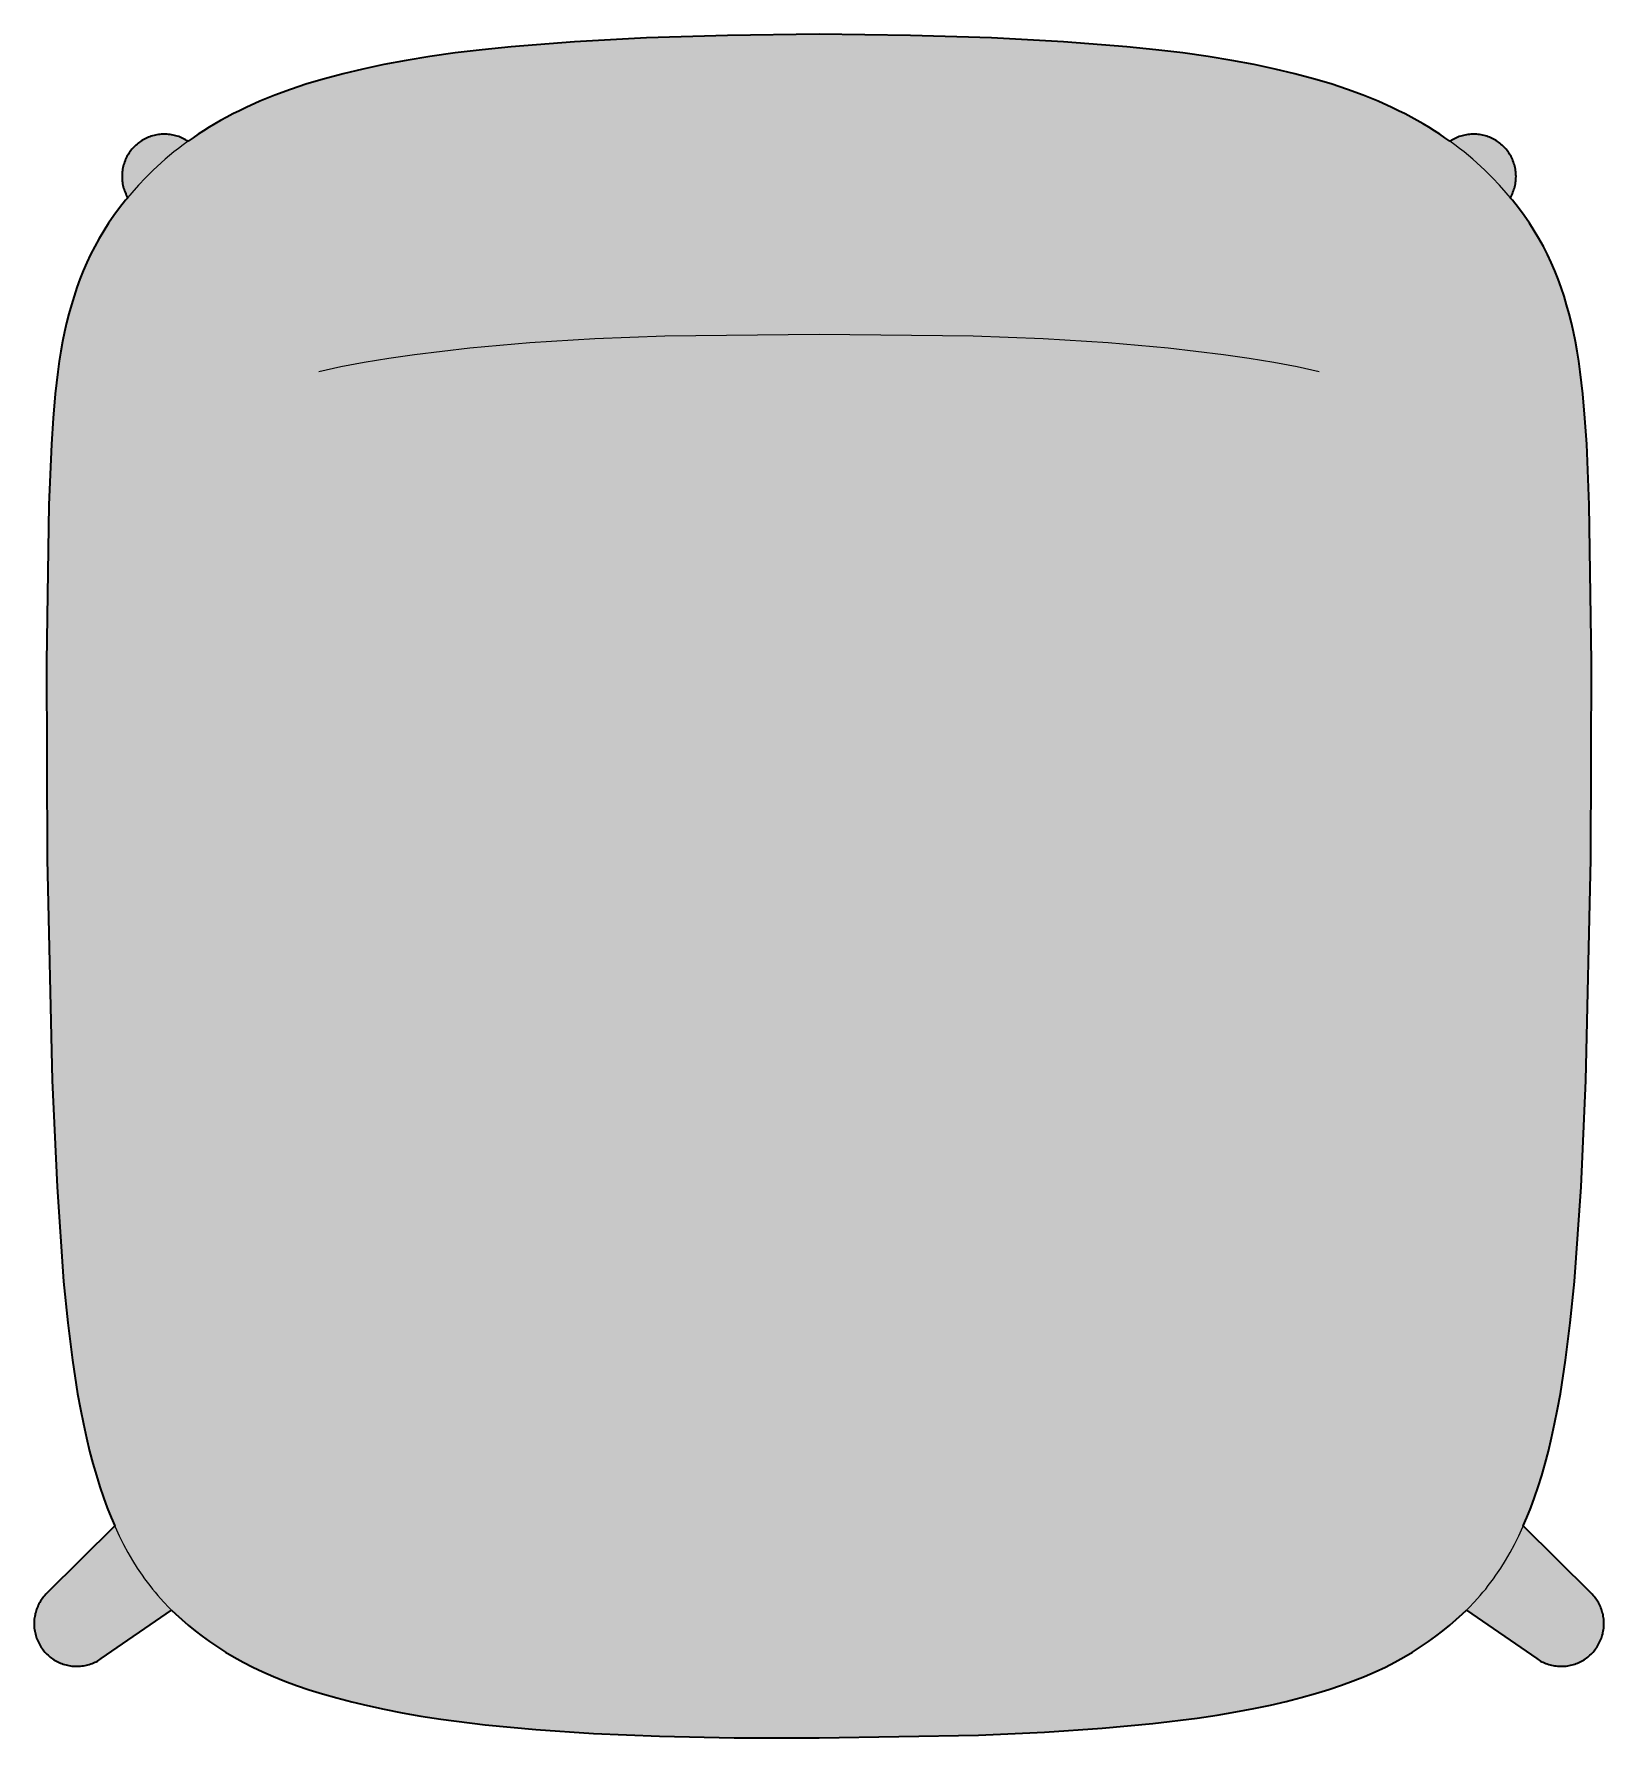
# Model space of a CAD drawing. Header units: millimetres. Extents: x 0 to 1642, y -891 to 765.
# Drawn here: x 140 to 624, y -891 to -366 of the extents above; entities that cross this region are included whole.
import ezdxf

# ---------------------------------------------------------------- set-up
doc = ezdxf.new("R2010")
doc.units = ezdxf.units.MM
doc.layers.add('Blocks', color=7, linetype='Continuous')
doc.layers.add('Blocks$Fill', color=7, linetype='Continuous', true_color=0xffffff)
doc.layers.add('Blocks$Inner', color=7, linetype='Continuous', lineweight=25, true_color=0x007f00)
doc.layers.add('Blocks$Outline', color=7, linetype='Continuous', lineweight=35, true_color=0xff3f3f)

# ---------------------------------------------------------------- blocks, each defined once
blk = doc.blocks.new('Fiber Side Chair Top')
at = {"layer": 'Blocks$Fill'}
blk.add_hatch(color=256, dxfattribs=at).paths.add_polyline_path([(131.69, -544.86), (134.8, -547.76), (136.82, -549.51), (138.93, -551.22), (141.12, -552.9), (143.41, -554.56), (145.8, -556.19), (148.31, -557.79), (150.95, -559.36), (153.74, -560.9), (156.68, -562.41), (159.78, -563.88), (163.07, -565.32), (166.55, -566.72), (170.23, -568.08), (174.12, -569.41), (178.24, -570.7), (182.61, -571.94), (187.22, -573.15), (192.1, -574.31), (197.25, -575.43), (202.72, -576.5), (208.53, -577.52), (214.72, -578.48), (228.38, -580.22), (243.97, -581.69), (261.78, -582.86), (282.07, -583.7), (305.14, -584.18), (331.25, -584.26), (380.42, -583.37), (400.72, -582.47), (418.53, -581.29), (434.12, -579.85), (447.78, -578.17), (453.97, -577.24), (459.78, -576.26), (465.25, -575.23), (470.4, -574.14), (475.28, -573.01), (479.89, -571.83), (484.25, -570.61), (488.38, -569.34), (492.27, -568.03), (495.95, -566.68), (499.43, -565.29), (502.71, -563.86), (505.82, -562.39), (508.76, -560.89), (511.54, -559.35), (514.19, -557.79), (516.7, -556.19), (519.09, -554.56), (521.37, -552.9), (523.57, -551.22), (525.67, -549.51), (527.7, -547.76), (529.65, -545.98), (530.8, -544.86), (552.89, -560.07), (553.27, -560.31), (553.67, -560.54), (554.07, -560.75), (554.48, -560.95), (554.89, -561.13), (555.31, -561.3), (555.74, -561.46), (556.17, -561.6), (556.61, -561.73), (557.05, -561.84), (557.5, -561.94), (557.94, -562.02), (558.39, -562.08), (558.85, -562.13), (559.3, -562.16), (559.75, -562.18), (560.21, -562.18), (560.66, -562.17), (561.12, -562.14), (561.57, -562.09), (562.02, -562.03), (562.47, -561.96), (562.92, -561.87), (563.36, -561.76), (563.8, -561.64), (564.23, -561.5), (564.66, -561.35), (565.08, -561.18), (565.5, -561), (565.91, -560.8), (566.31, -560.59), (566.71, -560.37), (567.1, -560.13), (567.48, -559.88), (567.85, -559.62), (568.21, -559.34), (568.56, -559.05), (568.9, -558.75), (569.23, -558.44), (569.55, -558.12), (569.86, -557.78), (570.16, -557.44), (570.44, -557.08), (570.71, -556.72), (570.97, -556.35), (571.22, -555.96), (571.45, -555.57), (571.67, -555.18), (571.88, -554.77), (572.07, -554.36), (572.25, -553.94), (572.41, -553.51), (572.56, -553.08), (572.69, -552.65), (572.81, -552.21), (572.91, -551.76), (573, -551.32), (573.07, -550.87), (573.12, -550.42), (573.16, -549.96), (573.19, -549.51), (573.2, -549.06), (573.19, -548.6), (573.17, -548.15), (573.13, -547.69), (573.07, -547.24), (573, -546.79), (572.92, -546.35), (572.82, -545.9), (572.7, -545.46), (572.57, -545.03), (572.43, -544.6), (572.27, -544.17), (572.09, -543.75), (571.9, -543.34), (571.7, -542.93), (571.48, -542.53), (571.25, -542.14), (571, -541.76), (570.74, -541.38), (570.47, -541.02), (570.19, -540.66), (569.89, -540.31), (569.59, -539.98), (569.27, -539.65), (548.33, -518.9), (550.63, -513.31), (551.79, -510.15), (552.91, -506.84), (554.01, -503.36), (555.06, -499.69), (556.08, -495.83), (557.06, -491.76), (558, -487.46), (558.9, -482.93), (559.77, -478.16), (561.37, -467.8), (562.82, -456.3), (564.09, -443.54), (566.13, -414.3), (567.58, -381.55), (569.11, -313.35), (569.4, -252.45), (568.65, -204.08), (567.88, -185.4), (567.35, -177.29), (566.7, -169.87), (565.9, -163.04), (565.45, -159.81), (564.95, -156.7), (564.4, -153.69), (563.81, -150.76), (563.16, -147.91), (562.46, -145.12), (561.71, -142.39), (560.89, -139.7), (560.01, -137.06), (559.06, -134.46), (558.04, -131.9), (556.95, -129.37), (555.78, -126.88), (554.52, -124.42), (553.18, -121.99), (551.74, -119.58), (550.21, -117.2), (548.59, -114.83), (546.85, -112.49), (545.02, -110.15), (544.34, -109.35), (544.78, -108.53), (544.97, -108.12), (545.15, -107.7), (545.31, -107.28), (545.46, -106.85), (545.59, -106.41), (545.71, -105.97), (545.81, -105.53), (545.9, -105.08), (545.97, -104.63), (546.03, -104.18), (546.07, -103.73), (546.09, -103.27), (546.1, -102.82), (546.09, -102.36), (546.07, -101.91), (546.03, -101.46), (545.97, -101), (545.9, -100.55), (545.82, -100.11), (545.72, -99.66), (545.6, -99.22), (545.47, -98.79), (545.32, -98.36), (545.15, -97.93), (544.98, -97.51), (544.79, -97.1), (544.58, -96.7), (544.36, -96.3), (544.13, -95.91), (543.88, -95.53), (543.62, -95.15), (543.34, -94.79), (543.06, -94.43), (542.76, -94.09), (542.45, -93.76), (542.13, -93.43), (541.8, -93.12), (541.45, -92.82), (541.1, -92.54), (540.74, -92.26), (540.36, -92), (539.98, -91.75), (539.59, -91.52), (539.2, -91.3), (538.79, -91.09), (538.38, -90.9), (537.96, -90.72), (537.54, -90.55), (537.11, -90.4), (536.67, -90.27), (536.23, -90.15), (535.79, -90.05), (535.34, -89.96), (534.89, -89.89), (534.44, -89.83), (533.99, -89.79), (533.53, -89.77), (533.08, -89.76), (532.62, -89.77), (532.17, -89.79), (531.71, -89.83), (531.26, -89.88), (530.81, -89.95), (530.37, -90.04), (529.92, -90.14), (529.48, -90.26), (529.05, -90.39), (528.62, -90.53), (528.19, -90.7), (527.77, -90.87), (527.36, -91.07), (526.95, -91.27), (526.55, -91.49), (526.16, -91.72), (525.78, -91.97), (522.6, -89.77), (520.95, -88.7), (519.25, -87.65), (517.49, -86.6), (515.68, -85.56), (513.82, -84.54), (511.89, -83.53), (509.91, -82.54), (507.86, -81.56), (503.58, -79.64), (499.03, -77.79), (494.2, -76.01), (489.09, -74.3), (483.67, -72.68), (477.94, -71.14), (471.85, -69.68), (465.39, -68.31), (458.51, -67.03), (451.18, -65.84), (443.37, -64.74), (435.04, -63.73), (426.16, -62.81), (406.62, -61.26), (384.46, -60.09), (359.43, -59.3), (331.25, -58.91), (278.03, -60.09), (255.88, -61.26), (236.33, -62.81), (227.46, -63.73), (219.13, -64.74), (211.32, -65.84), (203.99, -67.03), (197.11, -68.31), (190.64, -69.68), (184.56, -71.14), (178.83, -72.68), (173.41, -74.3), (168.29, -76.01), (163.47, -77.79), (158.92, -79.64), (154.63, -81.56), (152.59, -82.54), (150.6, -83.53), (148.68, -84.54), (146.81, -85.56), (145, -86.6), (143.25, -87.65), (141.55, -88.7), (139.9, -89.77), (138.3, -90.85), (136.72, -91.97), (136.33, -91.72), (135.94, -91.49), (135.54, -91.27), (135.14, -91.07), (134.73, -90.87), (134.31, -90.7), (133.88, -90.53), (133.45, -90.39), (133.01, -90.26), (132.57, -90.14), (132.13, -90.04), (131.68, -89.95), (131.23, -89.88), (130.78, -89.83), (130.33, -89.79), (129.87, -89.77), (129.42, -89.76), (128.96, -89.77), (128.51, -89.79), (128.06, -89.83), (127.61, -89.89), (127.16, -89.96), (126.71, -90.05), (126.27, -90.15), (125.83, -90.27), (125.39, -90.4), (124.96, -90.55), (124.54, -90.72), (124.12, -90.9), (123.71, -91.09), (123.3, -91.3), (122.9, -91.52), (122.51, -91.75), (122.13, -92), (121.76, -92.26), (121.4, -92.54), (121.04, -92.82), (120.7, -93.12), (120.37, -93.43), (120.05, -93.76), (119.74, -94.09), (119.44, -94.43), (119.15, -94.79), (118.88, -95.15), (118.62, -95.53), (118.37, -95.91), (118.14, -96.3), (117.92, -96.7), (117.71, -97.1), (117.52, -97.51), (117.34, -97.93), (117.18, -98.36), (117.03, -98.79), (116.9, -99.22), (116.78, -99.66), (116.68, -100.11), (116.59, -100.55), (116.52, -101), (116.47, -101.46), (116.43, -101.91), (116.4, -102.36), (116.4, -102.82), (116.41, -103.27), (116.43, -103.73), (116.47, -104.18), (116.53, -104.63), (116.6, -105.08), (116.68, -105.53), (116.79, -105.97), (116.91, -106.41), (117.04, -106.85), (117.19, -107.28), (117.35, -107.7), (117.53, -108.12), (117.72, -108.53), (117.93, -108.94), (118.15, -109.35), (115.64, -112.49), (113.91, -114.83), (112.28, -117.2), (110.75, -119.58), (109.32, -121.99), (107.98, -124.42), (106.72, -126.88), (105.55, -129.37), (104.45, -131.9), (103.43, -134.46), (102.49, -137.06), (101.61, -139.7), (100.79, -142.39), (100.04, -145.12), (99.34, -147.91), (98.69, -150.76), (98.1, -153.69), (97.55, -156.7), (97.05, -159.81), (96.59, -163.04), (95.8, -169.87), (95.15, -177.29), (94.62, -185.4), (93.85, -204.08), (93.09, -252.45), (93.38, -313.35), (94.92, -381.55), (96.37, -414.3), (98.41, -443.54), (99.68, -456.3), (101.12, -467.8), (102.73, -478.16), (103.59, -482.93), (104.5, -487.46), (105.44, -491.76), (106.42, -495.83), (107.44, -499.69), (108.49, -503.36), (109.58, -506.84), (110.71, -510.15), (111.87, -513.31), (113.07, -516.32), (114.17, -518.9), (92.91, -539.98), (92.6, -540.31), (92.31, -540.66), (92.02, -541.02), (91.75, -541.38), (91.49, -541.76), (91.25, -542.14), (91.02, -542.53), (90.8, -542.93), (90.6, -543.34), (90.41, -543.75), (90.23, -544.17), (90.07, -544.6), (89.92, -545.03), (89.79, -545.46), (89.68, -545.9), (89.58, -546.35), (89.49, -546.79), (89.42, -547.24), (89.37, -547.69), (89.33, -548.15), (89.31, -548.6), (89.3, -549.06), (89.31, -549.51), (89.33, -549.96), (89.37, -550.42), (89.43, -550.87), (89.5, -551.32), (89.59, -551.76), (89.69, -552.21), (89.81, -552.65), (89.94, -553.08), (90.09, -553.51), (90.25, -553.94), (90.43, -554.36), (90.62, -554.77), (90.82, -555.18), (91.04, -555.57), (91.28, -555.96), (91.52, -556.35), (91.78, -556.72), (92.05, -557.08), (92.34, -557.44), (92.64, -557.78), (92.94, -558.12), (93.26, -558.44), (93.6, -558.75), (93.94, -559.05), (94.29, -559.34), (94.65, -559.62), (95.02, -559.88), (95.4, -560.13), (95.79, -560.37), (96.18, -560.59), (96.59, -560.8), (97, -561), (97.42, -561.18), (97.84, -561.35), (98.27, -561.5), (98.7, -561.64), (99.14, -561.76), (99.58, -561.87), (100.03, -561.96), (100.48, -562.03), (100.93, -562.09), (101.38, -562.14), (101.83, -562.17), (102.29, -562.18), (102.74, -562.18), (103.2, -562.16), (103.65, -562.13), (104.1, -562.08), (104.55, -562.02), (105, -561.94), (105.45, -561.84), (105.89, -561.73), (106.32, -561.6), (106.76, -561.46), (107.18, -561.3), (107.6, -561.13), (108.02, -560.95), (108.43, -560.75), (108.83, -560.54), (109.22, -560.31), (109.61, -560.07), (109.99, -559.81)], flags=0)
at = {"layer": 'Blocks$Inner'}
blk.add_lwpolyline([(331.25, -58.91), (303.07, -59.3), (278.03, -60.09), (255.88, -61.26), (236.33, -62.81), (227.46, -63.73), (219.13, -64.74), (211.32, -65.84), (203.99, -67.03), (197.11, -68.31), (190.64, -69.68), (184.56, -71.14), (178.83, -72.68), (173.41, -74.3), (168.29, -76.01), (163.47, -77.79), (158.92, -79.64), (154.63, -81.56), (152.59, -82.54), (150.6, -83.53), (148.68, -84.54), (146.81, -85.56), (145, -86.6), (143.25, -87.65), (141.55, -88.7), (139.9, -89.77), (138.3, -90.85), (136.76, -91.94), (135.26, -93.04), (133.81, -94.14), (132.4, -95.26), (131.03, -96.38), (129.71, -97.5), (128.43, -98.64), (125.97, -100.92), (123.66, -103.21), (121.48, -105.52), (119.42, -107.83), (117.48, -110.15), (115.64, -112.49), (113.91, -114.83), (112.28, -117.2), (110.75, -119.58), (109.32, -121.99), (107.98, -124.42), (106.72, -126.88), (105.55, -129.37), (104.45, -131.9), (103.43, -134.46), (102.49, -137.06), (101.61, -139.7), (100.79, -142.39), (100.04, -145.12), (99.34, -147.91), (98.69, -150.76), (98.1, -153.69), (97.55, -156.7), (97.05, -159.81), (96.59, -163.04), (95.8, -169.87), (95.15, -177.29), (94.62, -185.4), (93.85, -204.08), (93.09, -252.45), (93.38, -313.35), (94.92, -381.55), (96.37, -414.3), (98.41, -443.54), (99.68, -456.3), (101.12, -467.8), (102.73, -478.16), (103.59, -482.93), (104.5, -487.46), (105.44, -491.76), (106.42, -495.83), (107.44, -499.69), (108.49, -503.36), (109.58, -506.84), (110.71, -510.15), (111.87, -513.31), (113.07, -516.32), (114.3, -519.2), (115.57, -521.96), (116.88, -524.6), (118.23, -527.13), (119.63, -529.55), (121.08, -531.88), (122.58, -534.11), (123.35, -535.2), (124.13, -536.27), (124.93, -537.31), (125.75, -538.34), (126.58, -539.35), (127.42, -540.34), (129.16, -542.28), (130.97, -544.16), (132.85, -545.98), (134.8, -547.76), (136.82, -549.51), (138.93, -551.22), (141.12, -552.9), (143.41, -554.56), (145.8, -556.19), (148.31, -557.79), (150.95, -559.36), (153.74, -560.9), (156.68, -562.41), (159.78, -563.88), (163.07, -565.32), (166.55, -566.72), (170.23, -568.08), (174.12, -569.41), (178.24, -570.7), (182.61, -571.94), (187.22, -573.15), (192.1, -574.31), (197.25, -575.43), (202.72, -576.5), (208.53, -577.52), (214.72, -578.48), (228.38, -580.22), (243.97, -581.69), (261.78, -582.86), (282.07, -583.7), (305.14, -584.18), (331.25, -584.26), (380.42, -583.37), (400.72, -582.47), (418.53, -581.29), (434.12, -579.85), (447.78, -578.17), (453.97, -577.24), (459.78, -576.26), (465.25, -575.23), (470.4, -574.14), (475.28, -573.01), (479.89, -571.83), (484.25, -570.61), (488.38, -569.34), (492.27, -568.03), (495.95, -566.68), (499.43, -565.29), (502.71, -563.86), (505.82, -562.39), (508.76, -560.89), (511.54, -559.35), (514.19, -557.79), (516.7, -556.19), (519.09, -554.56), (521.37, -552.9), (523.57, -551.22), (525.67, -549.51), (527.7, -547.76), (529.65, -545.98), (531.53, -544.16), (533.33, -542.28), (535.07, -540.34), (535.92, -539.35), (536.75, -538.34), (537.56, -537.31), (538.36, -536.27), (539.15, -535.2), (539.92, -534.11), (541.42, -531.88), (542.87, -529.55), (544.27, -527.13), (545.62, -524.6), (546.93, -521.96), (548.2, -519.2), (549.43, -516.32), (550.63, -513.31), (551.79, -510.15), (552.91, -506.84), (554.01, -503.36), (555.06, -499.69), (556.08, -495.83), (557.06, -491.76), (558, -487.46), (558.9, -482.93), (559.77, -478.16), (561.37, -467.8), (562.82, -456.3), (564.09, -443.54), (566.13, -414.3), (567.58, -381.55), (569.11, -313.35), (569.4, -252.45), (568.65, -204.08), (567.88, -185.4), (567.35, -177.29), (566.7, -169.87), (565.9, -163.04), (565.45, -159.81), (564.95, -156.7), (564.4, -153.69), (563.81, -150.76), (563.16, -147.91), (562.46, -145.12), (561.71, -142.39), (560.89, -139.7), (560.01, -137.06), (559.06, -134.46), (558.04, -131.9), (556.95, -129.37), (555.78, -126.88), (554.52, -124.42), (553.18, -121.99), (551.74, -119.58), (550.21, -117.2), (548.59, -114.83), (546.85, -112.49), (545.02, -110.15), (543.07, -107.83), (541.01, -105.52), (538.83, -103.21), (536.52, -100.92), (534.07, -98.64), (532.79, -97.5), (531.46, -96.38), (530.1, -95.26), (528.69, -94.14), (527.24, -93.04), (525.74, -91.94), (524.19, -90.85), (522.6, -89.77), (520.95, -88.7), (519.25, -87.65), (517.49, -86.6), (515.68, -85.56), (513.82, -84.54), (511.89, -83.53), (509.91, -82.54), (507.86, -81.56), (503.58, -79.64), (499.03, -77.79), (494.2, -76.01), (489.09, -74.3), (483.67, -72.68), (477.94, -71.14), (471.85, -69.68), (465.39, -68.31), (458.51, -67.03), (451.18, -65.84), (443.37, -64.74), (435.04, -63.73), (426.16, -62.81), (406.62, -61.26), (384.46, -60.09), (359.43, -59.3)], close=True, dxfattribs=at)
for points in [[(136.72, -91.97), (136.33, -91.72), (135.94, -91.49), (135.54, -91.27), (135.14, -91.07), (134.73, -90.87), (134.31, -90.7), (133.88, -90.53), (133.45, -90.39), (133.01, -90.26), (132.57, -90.14), (132.13, -90.04), (131.68, -89.95), (131.23, -89.88), (130.78, -89.83), (130.33, -89.79), (129.87, -89.77), (129.42, -89.76), (128.96, -89.77), (128.51, -89.79), (128.06, -89.83), (127.61, -89.89), (127.16, -89.96), (126.71, -90.05), (126.27, -90.15), (125.83, -90.27), (125.39, -90.4), (124.96, -90.55), (124.54, -90.72), (124.12, -90.9), (123.71, -91.09), (123.3, -91.3), (122.9, -91.52), (122.51, -91.75), (122.13, -92), (121.76, -92.26), (121.4, -92.54), (121.04, -92.82), (120.7, -93.12), (120.37, -93.43), (120.05, -93.76), (119.74, -94.09), (119.44, -94.43), (119.15, -94.79), (118.88, -95.15), (118.62, -95.53), (118.37, -95.91), (118.14, -96.3), (117.92, -96.7), (117.71, -97.1), (117.52, -97.51), (117.34, -97.93), (117.18, -98.36), (117.03, -98.79), (116.9, -99.22), (116.78, -99.66), (116.68, -100.11), (116.59, -100.55), (116.52, -101), (116.47, -101.46), (116.43, -101.91), (116.4, -102.36), (116.4, -102.82), (116.41, -103.27), (116.43, -103.73), (116.47, -104.18), (116.53, -104.63), (116.6, -105.08), (116.68, -105.53), (116.79, -105.97), (116.91, -106.41), (117.04, -106.85), (117.19, -107.28), (117.35, -107.7), (117.53, -108.12), (117.72, -108.53), (117.93, -108.94), (118.15, -109.35)], [(525.78, -91.97), (526.16, -91.72), (526.55, -91.49), (526.95, -91.27), (527.36, -91.07), (527.77, -90.87), (528.19, -90.7), (528.62, -90.53), (529.05, -90.39), (529.48, -90.26), (529.92, -90.14), (530.37, -90.04), (530.81, -89.95), (531.26, -89.88), (531.71, -89.83), (532.17, -89.79), (532.62, -89.77), (533.08, -89.76), (533.53, -89.77), (533.99, -89.79), (534.44, -89.83), (534.89, -89.89), (535.34, -89.96), (535.79, -90.05), (536.23, -90.15), (536.67, -90.27), (537.11, -90.4), (537.54, -90.55), (537.96, -90.72), (538.38, -90.9), (538.79, -91.09), (539.2, -91.3), (539.59, -91.52), (539.98, -91.75), (540.36, -92), (540.74, -92.26), (541.1, -92.54), (541.45, -92.82), (541.8, -93.12), (542.13, -93.43), (542.45, -93.76), (542.76, -94.09), (543.06, -94.43), (543.34, -94.79), (543.62, -95.15), (543.88, -95.53), (544.13, -95.91), (544.36, -96.3), (544.58, -96.7), (544.79, -97.1), (544.98, -97.51), (545.15, -97.93), (545.32, -98.36), (545.47, -98.79), (545.6, -99.22), (545.72, -99.66), (545.82, -100.11), (545.9, -100.55), (545.97, -101), (546.03, -101.46), (546.07, -101.91), (546.09, -102.36), (546.1, -102.82), (546.09, -103.27), (546.07, -103.73), (546.03, -104.18), (545.97, -104.63), (545.9, -105.08), (545.81, -105.53), (545.71, -105.97), (545.59, -106.41), (545.46, -106.85), (545.31, -107.28), (545.15, -107.7), (544.97, -108.12), (544.78, -108.53), (544.57, -108.94), (544.34, -109.35)], [(177.07, -162.9), (183.89, -161.45), (191.08, -160.09), (198.65, -158.84), (206.6, -157.68), (223.62, -155.67), (242.14, -154.04), (262.16, -152.81), (283.69, -151.98), (331.25, -151.48), (378.81, -151.98), (400.34, -152.81), (420.36, -154.04), (438.88, -155.67), (455.9, -157.68), (463.85, -158.84), (471.42, -160.09), (478.61, -161.45), (485.43, -162.9)], [(114.17, -518.9), (93.23, -539.65), (92.91, -539.98), (92.6, -540.31), (92.31, -540.66), (92.02, -541.02), (91.75, -541.38), (91.49, -541.76), (91.25, -542.14), (91.02, -542.53), (90.8, -542.93), (90.6, -543.34), (90.41, -543.75), (90.23, -544.17), (90.07, -544.6), (89.92, -545.03), (89.79, -545.46), (89.68, -545.9), (89.58, -546.35), (89.49, -546.79), (89.42, -547.24), (89.37, -547.69), (89.33, -548.15), (89.31, -548.6), (89.3, -549.06), (89.31, -549.51), (89.33, -549.96), (89.37, -550.42), (89.43, -550.87), (89.5, -551.32), (89.59, -551.76), (89.69, -552.21), (89.81, -552.65), (89.94, -553.08), (90.09, -553.51), (90.25, -553.94), (90.43, -554.36), (90.62, -554.77), (90.82, -555.18), (91.04, -555.57), (91.28, -555.96), (91.52, -556.35), (91.78, -556.72), (92.05, -557.08), (92.34, -557.44), (92.64, -557.78), (92.94, -558.12), (93.26, -558.44), (93.6, -558.75), (93.94, -559.05), (94.29, -559.34), (94.65, -559.62), (95.02, -559.88), (95.4, -560.13), (95.79, -560.37), (96.18, -560.59), (96.59, -560.8), (97, -561), (97.42, -561.18), (97.84, -561.35), (98.27, -561.5), (98.7, -561.64), (99.14, -561.76), (99.58, -561.87), (100.03, -561.96), (100.48, -562.03), (100.93, -562.09), (101.38, -562.14), (101.83, -562.17), (102.29, -562.18), (102.74, -562.18), (103.2, -562.16), (103.65, -562.13), (104.1, -562.08), (104.55, -562.02), (105, -561.94), (105.45, -561.84), (105.89, -561.73), (106.32, -561.6), (106.76, -561.46), (107.18, -561.3), (107.6, -561.13), (108.02, -560.95), (108.43, -560.75), (108.83, -560.54), (109.22, -560.31), (109.61, -560.07), (109.99, -559.81), (131.69, -544.86)], [(548.33, -518.9), (569.27, -539.65), (569.59, -539.98), (569.89, -540.31), (570.19, -540.66), (570.47, -541.02), (570.74, -541.38), (571, -541.76), (571.25, -542.14), (571.48, -542.53), (571.7, -542.93), (571.9, -543.34), (572.09, -543.75), (572.27, -544.17), (572.43, -544.6), (572.57, -545.03), (572.7, -545.46), (572.82, -545.9), (572.92, -546.35), (573, -546.79), (573.07, -547.24), (573.13, -547.69), (573.17, -548.15), (573.19, -548.6), (573.2, -549.06), (573.19, -549.51), (573.16, -549.96), (573.12, -550.42), (573.07, -550.87), (573, -551.32), (572.91, -551.76), (572.81, -552.21), (572.69, -552.65), (572.56, -553.08), (572.41, -553.51), (572.25, -553.94), (572.07, -554.36), (571.88, -554.77), (571.67, -555.18), (571.45, -555.57), (571.22, -555.96), (570.97, -556.35), (570.71, -556.72), (570.44, -557.08), (570.16, -557.44), (569.86, -557.78), (569.55, -558.12), (569.23, -558.44), (568.9, -558.75), (568.56, -559.05), (568.21, -559.34), (567.85, -559.62), (567.48, -559.88), (567.1, -560.13), (566.71, -560.37), (566.31, -560.59), (565.91, -560.8), (565.5, -561), (565.08, -561.18), (564.66, -561.35), (564.23, -561.5), (563.8, -561.64), (563.36, -561.76), (562.92, -561.87), (562.47, -561.96), (562.02, -562.03), (561.57, -562.09), (561.12, -562.14), (560.66, -562.17), (560.21, -562.18), (559.75, -562.18), (559.3, -562.16), (558.85, -562.13), (558.39, -562.08), (557.94, -562.02), (557.5, -561.94), (557.05, -561.84), (556.61, -561.73), (556.17, -561.6), (555.74, -561.46), (555.31, -561.3), (554.89, -561.13), (554.48, -560.95), (554.07, -560.75), (553.67, -560.54), (553.27, -560.31), (552.89, -560.07), (552.51, -559.81), (530.8, -544.86)]]:
    blk.add_lwpolyline(points, dxfattribs=at)
at = {"layer": 'Blocks$Outline'}
for points in [[(331.25, -58.91), (303.07, -59.3), (278.03, -60.09), (255.88, -61.26), (236.33, -62.81), (227.46, -63.73), (219.13, -64.74), (211.32, -65.84), (203.99, -67.03), (197.11, -68.31), (190.64, -69.68), (184.56, -71.14), (178.83, -72.68), (173.41, -74.3), (168.29, -76.01), (163.47, -77.79), (158.92, -79.64), (154.63, -81.56), (152.59, -82.54), (150.6, -83.53), (148.68, -84.54), (146.81, -85.56), (145, -86.6), (143.25, -87.65), (141.55, -88.7), (139.9, -89.77), (138.3, -90.85), (136.76, -91.94), (136.72, -91.97)], [(525.78, -91.97), (525.74, -91.94), (524.19, -90.85), (522.6, -89.77), (520.95, -88.7), (519.25, -87.65), (517.49, -86.6), (515.68, -85.56), (513.82, -84.54), (511.89, -83.53), (509.91, -82.54), (507.86, -81.56), (503.58, -79.64), (499.03, -77.79), (494.2, -76.01), (489.09, -74.3), (483.67, -72.68), (477.94, -71.14), (471.85, -69.68), (465.39, -68.31), (458.51, -67.03), (451.18, -65.84), (443.37, -64.74), (435.04, -63.73), (426.16, -62.81), (406.62, -61.26), (384.46, -60.09), (359.43, -59.3), (331.25, -58.91)], [(136.72, -91.97), (136.33, -91.72), (135.94, -91.49), (135.54, -91.27), (135.14, -91.07), (134.73, -90.87), (134.31, -90.7), (133.88, -90.53), (133.45, -90.39), (133.01, -90.26), (132.57, -90.14), (132.13, -90.04), (131.68, -89.95), (131.23, -89.88), (130.78, -89.83), (130.33, -89.79), (129.87, -89.77), (129.42, -89.76), (128.96, -89.77), (128.51, -89.79), (128.06, -89.83), (127.61, -89.89), (127.16, -89.96), (126.71, -90.05), (126.27, -90.15), (125.83, -90.27), (125.39, -90.4), (124.96, -90.55), (124.54, -90.72), (124.12, -90.9), (123.71, -91.09), (123.3, -91.3), (122.9, -91.52), (122.51, -91.75), (122.13, -92), (121.76, -92.26), (121.4, -92.54), (121.04, -92.82), (120.7, -93.12), (120.37, -93.43), (120.05, -93.76), (119.74, -94.09), (119.44, -94.43), (119.15, -94.79), (118.88, -95.15), (118.62, -95.53), (118.37, -95.91), (118.14, -96.3), (117.92, -96.7), (117.71, -97.1), (117.52, -97.51), (117.34, -97.93), (117.18, -98.36), (117.03, -98.79), (116.9, -99.22), (116.78, -99.66), (116.68, -100.11), (116.59, -100.55), (116.52, -101), (116.47, -101.46), (116.43, -101.91), (116.4, -102.36), (116.4, -102.82), (116.41, -103.27), (116.43, -103.73), (116.47, -104.18), (116.53, -104.63), (116.6, -105.08), (116.68, -105.53), (116.79, -105.97), (116.91, -106.41), (117.04, -106.85), (117.19, -107.28), (117.35, -107.7), (117.53, -108.12), (117.72, -108.53), (117.93, -108.94), (118.15, -109.35)], [(544.34, -109.35), (544.57, -108.94), (544.78, -108.53), (544.97, -108.12), (545.15, -107.7), (545.31, -107.28), (545.46, -106.85), (545.59, -106.41), (545.71, -105.97), (545.81, -105.53), (545.9, -105.08), (545.97, -104.63), (546.03, -104.18), (546.07, -103.73), (546.09, -103.27), (546.1, -102.82), (546.09, -102.36), (546.07, -101.91), (546.03, -101.46), (545.97, -101), (545.9, -100.55), (545.82, -100.11), (545.72, -99.66), (545.6, -99.22), (545.47, -98.79), (545.32, -98.36), (545.15, -97.93), (544.98, -97.51), (544.79, -97.1), (544.58, -96.7), (544.36, -96.3), (544.13, -95.91), (543.88, -95.53), (543.62, -95.15), (543.34, -94.79), (543.06, -94.43), (542.76, -94.09), (542.45, -93.76), (542.13, -93.43), (541.8, -93.12), (541.45, -92.82), (541.1, -92.54), (540.74, -92.26), (540.36, -92), (539.98, -91.75), (539.59, -91.52), (539.2, -91.3), (538.79, -91.09), (538.38, -90.9), (537.96, -90.72), (537.54, -90.55), (537.11, -90.4), (536.67, -90.27), (536.23, -90.15), (535.79, -90.05), (535.34, -89.96), (534.89, -89.89), (534.44, -89.83), (533.99, -89.79), (533.53, -89.77), (533.08, -89.76), (532.62, -89.77), (532.17, -89.79), (531.71, -89.83), (531.26, -89.88), (530.81, -89.95), (530.37, -90.04), (529.92, -90.14), (529.48, -90.26), (529.05, -90.39), (528.62, -90.53), (528.19, -90.7), (527.77, -90.87), (527.36, -91.07), (526.95, -91.27), (526.55, -91.49), (526.16, -91.72), (525.78, -91.97)], [(118.15, -109.35), (117.48, -110.15), (115.64, -112.49), (113.91, -114.83), (112.28, -117.2), (110.75, -119.58), (109.32, -121.99), (107.98, -124.42), (106.72, -126.88), (105.55, -129.37), (104.45, -131.9), (103.43, -134.46), (102.49, -137.06), (101.61, -139.7), (100.79, -142.39), (100.04, -145.12), (99.34, -147.91), (98.69, -150.76), (98.1, -153.69), (97.55, -156.7), (97.05, -159.81), (96.59, -163.04), (95.8, -169.87), (95.15, -177.29), (94.62, -185.4), (93.85, -204.08), (93.09, -252.45), (93.38, -313.35), (94.92, -381.55), (96.37, -414.3), (98.41, -443.54), (99.68, -456.3), (101.12, -467.8), (102.73, -478.16), (103.59, -482.93), (104.5, -487.46), (105.44, -491.76), (106.42, -495.83), (107.44, -499.69), (108.49, -503.36), (109.58, -506.84), (110.71, -510.15), (111.87, -513.31), (113.07, -516.32), (114.17, -518.9)], [(548.33, -518.9), (549.43, -516.32), (550.63, -513.31), (551.79, -510.15), (552.91, -506.84), (554.01, -503.36), (555.06, -499.69), (556.08, -495.83), (557.06, -491.76), (558, -487.46), (558.9, -482.93), (559.77, -478.16), (561.37, -467.8), (562.82, -456.3), (564.09, -443.54), (566.13, -414.3), (567.58, -381.55), (569.11, -313.35), (569.4, -252.45), (568.65, -204.08), (567.88, -185.4), (567.35, -177.29), (566.7, -169.87), (565.9, -163.04), (565.45, -159.81), (564.95, -156.7), (564.4, -153.69), (563.81, -150.76), (563.16, -147.91), (562.46, -145.12), (561.71, -142.39), (560.89, -139.7), (560.01, -137.06), (559.06, -134.46), (558.04, -131.9), (556.95, -129.37), (555.78, -126.88), (554.52, -124.42), (553.18, -121.99), (551.74, -119.58), (550.21, -117.2), (548.59, -114.83), (546.85, -112.49), (545.02, -110.15), (544.34, -109.35)], [(114.17, -518.9), (93.23, -539.65), (92.91, -539.98), (92.6, -540.31), (92.31, -540.66), (92.02, -541.02), (91.75, -541.38), (91.49, -541.76), (91.25, -542.14), (91.02, -542.53), (90.8, -542.93), (90.6, -543.34), (90.41, -543.75), (90.23, -544.17), (90.07, -544.6), (89.92, -545.03), (89.79, -545.46), (89.68, -545.9), (89.58, -546.35), (89.49, -546.79), (89.42, -547.24), (89.37, -547.69), (89.33, -548.15), (89.31, -548.6), (89.3, -549.06), (89.31, -549.51), (89.33, -549.96), (89.37, -550.42), (89.43, -550.87), (89.5, -551.32), (89.59, -551.76), (89.69, -552.21), (89.81, -552.65), (89.94, -553.08), (90.09, -553.51), (90.25, -553.94), (90.43, -554.36), (90.62, -554.77), (90.82, -555.18), (91.04, -555.57), (91.28, -555.96), (91.52, -556.35), (91.78, -556.72), (92.05, -557.08), (92.34, -557.44), (92.64, -557.78), (92.94, -558.12), (93.26, -558.44), (93.6, -558.75), (93.94, -559.05), (94.29, -559.34), (94.65, -559.62), (95.02, -559.88), (95.4, -560.13), (95.79, -560.37), (96.18, -560.59), (96.59, -560.8), (97, -561), (97.42, -561.18), (97.84, -561.35), (98.27, -561.5), (98.7, -561.64), (99.14, -561.76), (99.58, -561.87), (100.03, -561.96), (100.48, -562.03), (100.93, -562.09), (101.38, -562.14), (101.83, -562.17), (102.29, -562.18), (102.74, -562.18), (103.2, -562.16), (103.65, -562.13), (104.1, -562.08), (104.55, -562.02), (105, -561.94), (105.45, -561.84), (105.89, -561.73), (106.32, -561.6), (106.76, -561.46), (107.18, -561.3), (107.6, -561.13), (108.02, -560.95), (108.43, -560.75), (108.83, -560.54), (109.22, -560.31), (109.61, -560.07), (109.99, -559.81), (131.69, -544.86)], [(530.8, -544.86), (552.51, -559.81), (552.89, -560.07), (553.27, -560.31), (553.67, -560.54), (554.07, -560.75), (554.48, -560.95), (554.89, -561.13), (555.31, -561.3), (555.74, -561.46), (556.17, -561.6), (556.61, -561.73), (557.05, -561.84), (557.5, -561.94), (557.94, -562.02), (558.39, -562.08), (558.85, -562.13), (559.3, -562.16), (559.75, -562.18), (560.21, -562.18), (560.66, -562.17), (561.12, -562.14), (561.57, -562.09), (562.02, -562.03), (562.47, -561.96), (562.92, -561.87), (563.36, -561.76), (563.8, -561.64), (564.23, -561.5), (564.66, -561.35), (565.08, -561.18), (565.5, -561), (565.91, -560.8), (566.31, -560.59), (566.71, -560.37), (567.1, -560.13), (567.48, -559.88), (567.85, -559.62), (568.21, -559.34), (568.56, -559.05), (568.9, -558.75), (569.23, -558.44), (569.55, -558.12), (569.86, -557.78), (570.16, -557.44), (570.44, -557.08), (570.71, -556.72), (570.97, -556.35), (571.22, -555.96), (571.45, -555.57), (571.67, -555.18), (571.88, -554.77), (572.07, -554.36), (572.25, -553.94), (572.41, -553.51), (572.56, -553.08), (572.69, -552.65), (572.81, -552.21), (572.91, -551.76), (573, -551.32), (573.07, -550.87), (573.12, -550.42), (573.16, -549.96), (573.19, -549.51), (573.2, -549.06), (573.19, -548.6), (573.17, -548.15), (573.13, -547.69), (573.07, -547.24), (573, -546.79), (572.92, -546.35), (572.82, -545.9), (572.7, -545.46), (572.57, -545.03), (572.43, -544.6), (572.27, -544.17), (572.09, -543.75), (571.9, -543.34), (571.7, -542.93), (571.48, -542.53), (571.25, -542.14), (571, -541.76), (570.74, -541.38), (570.47, -541.02), (570.19, -540.66), (569.89, -540.31), (569.59, -539.98), (569.27, -539.65), (548.33, -518.9)], [(131.69, -544.86), (132.85, -545.98), (134.8, -547.76), (136.82, -549.51), (138.93, -551.22), (141.12, -552.9), (143.41, -554.56), (145.8, -556.19), (148.31, -557.79), (150.95, -559.36), (153.74, -560.9), (156.68, -562.41), (159.78, -563.88), (163.07, -565.32), (166.55, -566.72), (170.23, -568.08), (174.12, -569.41), (178.24, -570.7), (182.61, -571.94), (187.22, -573.15), (192.1, -574.31), (197.25, -575.43), (202.72, -576.5), (208.53, -577.52), (214.72, -578.48), (228.38, -580.22), (243.97, -581.69), (261.78, -582.86), (282.07, -583.7), (305.14, -584.18), (331.25, -584.26), (380.42, -583.37), (400.72, -582.47), (418.53, -581.29), (434.12, -579.85), (447.78, -578.17), (453.97, -577.24), (459.78, -576.26), (465.25, -575.23), (470.4, -574.14), (475.28, -573.01), (479.89, -571.83), (484.25, -570.61), (488.38, -569.34), (492.27, -568.03), (495.95, -566.68), (499.43, -565.29), (502.71, -563.86), (505.82, -562.39), (508.76, -560.89), (511.54, -559.35), (514.19, -557.79), (516.7, -556.19), (519.09, -554.56), (521.37, -552.9), (523.57, -551.22), (525.67, -549.51), (527.7, -547.76), (529.65, -545.98), (530.8, -544.86)]]:
    blk.add_lwpolyline(points, dxfattribs=at)

msp = doc.modelspace()

# ---------------------------------------------------------------- block references
at = {"layer": 'Blocks'}
msp.add_blockref('Fiber Side Chair Top', (50.9, -307.14), dxfattribs=at)

doc.saveas('drawing.dxf')
